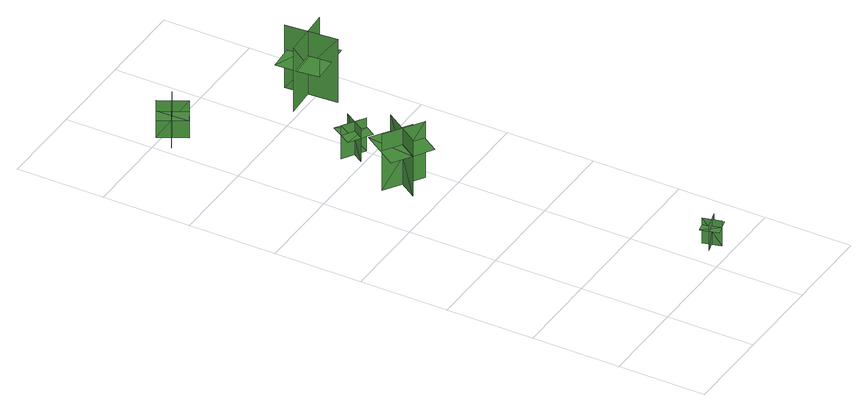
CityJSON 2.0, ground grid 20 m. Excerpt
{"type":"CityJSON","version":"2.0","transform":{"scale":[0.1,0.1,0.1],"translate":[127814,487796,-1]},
"CityObjects":{
"tree1":{"type":"SolitaryVegetationObject","geometry":[{"type":"MultiSurface","lod":"1","boundaries":[[[0,1,2]],[[0,2,3]],[[4,5,6]],[[4,6,7]],[[8,9,10]],[[8,10,11]],[[8,11,12]],[[8,12,13]]]}]},
"tree2":{"type":"SolitaryVegetationObject","geometry":[{"type":"MultiSurface","lod":"1","boundaries":[[[14,15,16]],[[14,16,17]],[[18,19,20]],[[18,20,21]],[[22,23,24]],[[22,24,25]],[[22,25,26]],[[22,26,27]]]}]},
"tree3":{"type":"SolitaryVegetationObject","geometry":[{"type":"MultiSurface","lod":"1","boundaries":[[[28,29,30]],[[28,30,31]],[[32,33,34]],[[32,34,35]],[[36,37,38]],[[36,38,39]],[[36,39,40]],[[36,40,41]]]}]},
"tree4":{"type":"SolitaryVegetationObject","geometry":[{"type":"MultiSurface","lod":"1","boundaries":[[[42,43,44]],[[42,44,45]],[[46,47,48]],[[46,48,49]],[[50,51,52]],[[50,52,53]],[[50,53,54]],[[50,54,55]]]}]},
"tree5":{"type":"SolitaryVegetationObject","geometry":[{"type":"MultiSurface","lod":"1","boundaries":[[[56,57,58]],[[56,58,59]],[[60,61,62]],[[60,62,63]],[[64,65,66]],[[64,66,67]],[[64,68,69]],[[64,69,65]]]}]}
},
"vertices":[
[222,29,23],[262,40,23],[262,40,85],[222,29,85],[248,14,23],[237,54,23],[237,54,85],[248,14,85],[248,14,69],[267,19,69],[256,59,69],[237,54,69],[218,49,69],[229,9,69],
[101,722,4],[184,668,4],[184,668,142],[101,722,142],[114,657,4],[169,741,4],[169,741,142],[114,657,142],[114,657,103],[156,630,103],[210,713,103],[169,741,103],[127,768,103],[72,685,103],
[76,1197,5],[18,1165,5],[18,1165,97],[76,1197,97],[34,1210,5],[66,1151,5],[66,1151,97],[34,1210,97],[34,1210,71],[5,1194,71],[37,1135,71],[66,1151,71],[95,1167,71],[63,1226,71],
[165,807,6],[196,857,6],[196,857,88],[165,807,88],[203,816,6],[153,847,6],[153,847,88],[203,816,88],[203,816,65],[218,841,65],[168,872,65],[153,847,65],[137,822,65],[187,791,65],
[367,1019,9],[247,1011,9],[247,1011,165],[367,1019,165],[310,1068,9],[310,1068,165],[318,948,165],[318,948,9],[360,1014,105],[255,1006,105],[259,958,105],[363,965,105],[356,1065,105],[251,1057,105]
]}
